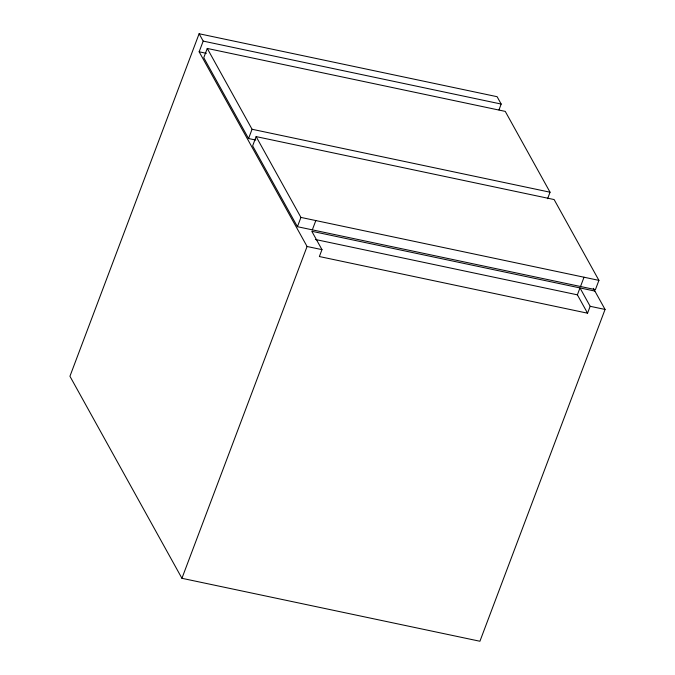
<?xml version="1.0" encoding="UTF-8"?>
<svg xmlns="http://www.w3.org/2000/svg" width="675" height="675" viewBox="0 0 675 675"><rect width="100%" height="100%" fill="white"/><g stroke="black" fill="none" stroke-linecap="round" stroke-linejoin="round"><path stroke-width="1.01" d="M498.977 109.89L501.179 104.051L497.112 96.702L199.117 33.75L69.938 376.262L181.929 578.298L479.917 641.25L605.062 309.445L593.359 288.318M587.562 313.192L577.378 294.832L579.985 287.93L590.161 306.298L587.562 313.192L319.368 256.542L321.975 249.64L307.074 246.493L199.15 51.798L203.192 41.099L199.117 33.75M547.602 198.703L550.049 192.206L505.254 111.392L207.267 48.44L203.766 57.721L248.56 138.535L255.783 140.062M248.56 138.535L252.062 129.262L207.267 48.44M256.129 136.603L252.636 145.884L297.43 226.699L595.417 289.651L598.919 280.37L554.124 199.555L256.129 136.603L300.932 217.418L598.919 280.37M297.43 226.699L300.932 217.418M312.331 229.846L315.824 220.565M181.929 578.298L307.074 246.493M580.525 286.504L584.018 277.223M203.192 41.099L501.179 104.051M199.15 51.798L206.373 53.325M252.062 129.262L550.049 192.206M594.886 291.077L311.791 231.272L321.975 249.64M315.377 239.482L577.378 294.832M590.161 306.298L605.062 309.445"/></g></svg>
